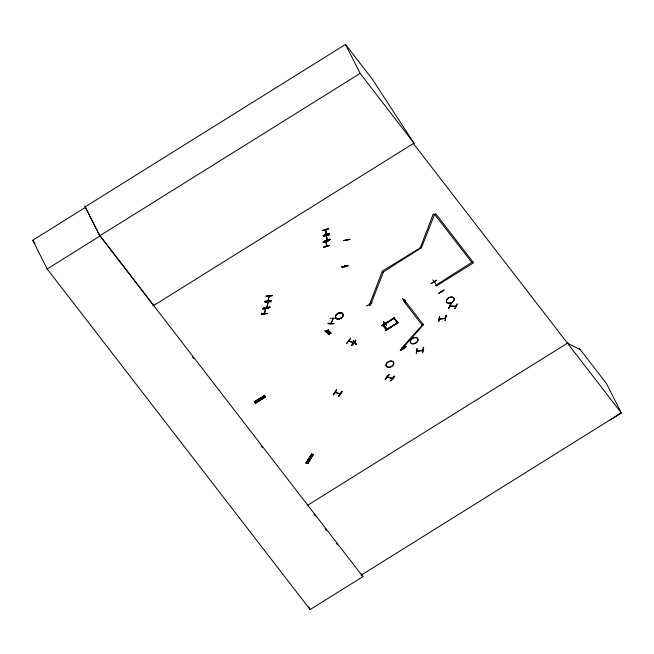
<?xml version="1.0" encoding="UTF-8"?>
<svg xmlns="http://www.w3.org/2000/svg" width="654" height="654" viewBox="0 0 654 654"><rect width="100%" height="100%" fill="white"/><g stroke="black" fill="none" stroke-linecap="round" stroke-linejoin="round"><path stroke-width="0.98" d="M336.712 390.037L333.246 394.877L336.63 389.858M394.06 317.648L382.598 325.291L386.326 330.115L397.796 322.487M386.678 329.82L383.089 325.013M397.534 323.068L393.798 318.228M397.877 322.831L394.141 317.95L397.984 322.847M353.397 340.538L356.168 344.168M402.635 298.935L405.717 302.41L402.831 298.518M263.742 307.944C275.465 305.492 267.927 309.031 263.701 307.511M267.478 313.552L261.33 314.19L261.273 313.683M267.519 313.331L261.363 313.961L267.486 313.609M354.803 342.312L355.523 342.05L354.934 342.451M404.286 300.513L404.761 300.161M434.33 281.988L433.806 282.389L433.463 281.915M448.824 308.394L451.186 303.186M451.235 303.382L448.57 308.41L450.998 303.366M264.322 313.593L265.508 308.639M264.747 313.16L264.502 312.743M266.75 307.315L267.927 302.41M267.756 302.916L267.862 302.418M267.993 301.118L268.336 300.538L268.205 301.093M268.246 301.028C268.647 296.066 269.693 297.586 268.908 295.747M326.256 234.32L325.741 229.701L326.264 234.369M325.97 241.743L326.313 242.005L325.815 241.203M327.163 240.198C325.128 226.21 327.744 244.065 326.951 239.38M326.828 239.863L326.738 239.446M343.661 240.435L349.898 239.266M346.955 240.574L346.571 239.707M346.587 240.37L346.784 239.666M416.255 353.675L416.999 348.508M439.611 316.601L438.736 321.376M339.712 393.912L340.333 393.773M349.097 341.38L348.688 341.257M353.422 342.385L353.839 342.573M387.233 377.154L392.392 378.47M326.027 241.678L326.51 246.288L326.281 245.405M330.998 323.395L331.071 322.536M329.706 333.041L330.393 332.404L330.057 331.889C322.896 336.14 333.687 329.534 326.82 331.954M416.328 353.708L417.023 348.729M422.917 350.438L422.1 350.062M422.468 352.604L423.669 347.822L422.533 352.833L423.203 347.634M439.684 316.634L438.548 321.637L439.562 316.389M445.505 318.155L444.638 318.122M446.232 315.702L445.096 320.722L445.963 315.719M333.941 323.223C334.488 323.844 327.589 324.842 328.022 323.092M333.949 323.73L328.104 323.338M268.729 308.042L262.54 308.925L268.753 308.05M266.162 296.401L272.375 295.534L266.064 296.148M264.854 302.442L271.157 301.821M265.728 308.713L264.633 313.577M267.036 307.323L268.173 302.401M271.058 300.57C271.712 301.281 264.657 302.712 264.903 301.167M269.849 306.865L269.906 307.38L263.742 307.92M331.022 323.338L332.992 318.408L333.041 318.858M329.722 331.455C330.548 332.273 328.038 329.591 326.943 332.191M355.457 342.116L355.032 342.385M404.94 300.317L404.466 300.611M397.845 322.757L386.841 329.722L383.179 324.883M346.98 240.558L346.497 239.822M344.772 265.867L344.691 265.459M345.042 266.186L344.911 265.418M269.047 296.229L267.985 301.053M267.838 302.524L268.017 302.949M420.636 248.226L383.522 271.851L370.36 305.418L369.208 305.402L382.189 271.475M382.794 270.789L420.269 247.882L433.25 213.956M420.089 247.523L421.421 247.899L434.583 214.332L435.67 213.654L473.586 262.761L436.292 286.035L435.564 284.964M330.156 318.294L336.164 318.138M331.226 323.346L333.221 318.367M441.409 291.749L441.082 291.267M343.751 240.607L350.004 239.421M455.037 306.146L455.854 306.317L450.066 306.047M450.557 306.113L450.631 305.598M454.669 308.917C458.519 299.082 457.677 305.819 454.546 308.672M402.807 347.658L403.281 348.329L402.79 348.108M328.619 334.276L328.946 334.791L329.657 333.614L331.047 333.164M306.031 463.114L311.541 454.097L313.364 454.448L307.911 463.408M311.492 454.203L312.097 454.301L306.62 463.22L311.942 454.228L306.031 462.909M311.893 454.162L306.35 463.163M307.854 463.245L307.462 463.375L312.955 454.481M328.733 334.513L329.175 333.401M266.153 296.319L272.309 295.722M268.68 308.247L262.54 308.925M333.336 394.926L336.499 389.988M335.518 392.727L335.15 392.4L340.186 394.01M338.437 396.087L341.878 391.247M338.829 396.373L342.271 391.542L338.617 396.316M254.488 402.079L264.649 395.825M264.469 395.588L264.739 395.964L254.635 402.267L254.324 401.826L264.429 395.523L265.352 396.733L255.289 403.109M264.592 395.776L254.455 402.03M255.379 403.248L255.068 402.807L265.172 396.496L265.483 396.945L255.379 403.248L265.475 396.937M384.462 323.902L384.004 323.199M388.255 329.412L388.263 328.921M346.8 343.432L350.421 338.633L346.718 343.252M355.858 340.325C345.762 351.754 356.986 341.012 355.474 340.031M355.645 340.26L351.975 345.001M385.353 379.328L388.958 374.546M389.04 374.595L385.132 379.295L388.893 374.366M387.708 376.778L387.585 376.949M391.705 378.462L391.672 377.996M390.806 381.037C398.27 369.984 392.792 380.971 390.397 380.71M439.3 319.021L439.864 318.923M386.522 329.583L397.746 322.545M386.334 330.057L397.91 322.741M422.925 325.21L402.185 348.868L401.27 348.476L423.097 324.131M305.998 463.097L308.083 463.498M326.477 245.847L326.779 246.157L326.035 241.187M439.365 319.013L445.48 318.326L439.357 319.201M382.59 325.275L394.28 318.032M455.748 306.505L450.115 306.023L450.68 305.859M85.478 207.351L32.7 240.271L47.186 268.957L99.964 236.029L85.208 206.811L345.492 44.423L372.412 79.289L413.966 143.136L413.353 143.52L621.3 412.895L610.019 420.007M413.393 143.569L414.007 143.185L360.133 73.403L99.841 235.792L362.913 576.656L310.135 609.577L47.186 268.957M153.061 305.909L413.966 143.136M324.891 330.949L326.428 332.273L324.768 330.703M325.929 331.627L328.537 330L328.218 329.51M403.33 300.611L404.597 300.292L423.277 324.49M435.744 285.324L472.858 261.698M264.731 395.956L254.627 402.259M255.199 403.011L265.352 396.733M307.789 505.166L568.081 342.778M361.008 575.283L621.3 412.895L606.511 383.612L579.591 348.745L580.016 349.579L567.468 343.162M436.553 280.313L430.904 283.746L436.463 280.133M444.091 290.09L438.491 293.564L443.968 289.853M366.42 306.015L372.118 302.712M432.784 279.83L435.703 283.648M383.726 321.662L386.498 325.324L383.457 321.793M356.234 344.2L353.16 340.742L355.923 344.396L356.119 343.963M390.969 327.245L385.198 330.499L390.839 327.008M390.806 327.033L385.353 330.72M400.493 350.323L406.109 346.857M353.634 342.737L348.705 341.233M387.291 376.9L392.343 378.453M335.167 392.433L340.342 393.822M348.868 341.02L353.789 342.557M328.725 228.696L322.397 230.429M328.749 228.794L322.512 230.682L328.635 228.54M329.248 233.429L323.06 235.603L329.15 233.216M329.649 234.614L323.297 236.257L329.616 234.353M329.624 234.524L323.37 236.241M327.139 239.683L326.902 240.173M330.147 239.258L323.959 241.424L330.049 239.045M330.188 239.511L323.959 241.424M329.224 240.549L322.978 242.446L329.134 240.394M322.978 242.266L329.215 240.386M323.558 247.433L329.771 245.315L323.419 246.967M329.747 245.283L323.567 247.465M383.457 324.67L387.258 329.534L383.522 324.752M383.105 324.883L386.792 329.829L386.375 329.166M422.778 350.511L416.77 351.345M369.453 304.47L369.608 304.576M345.091 265.72L344.797 266.301M329.829 333.287L331.169 333.409M330.393 332.404L329.461 333.311L327.965 333.515L329.289 333.638M446.232 315.71L445.766 315.522M422.942 350.266L416.794 351.321L417.277 350.74M264.903 301.216L271.173 300.807M263.791 307.74L269.971 307.102M433.43 214.316L434.583 214.332L471.771 262.377M382.369 271.835L383.342 271.492M326.272 241.612L326.027 241.138M326.044 242.143L325.757 241.326M384.29 324.098L383.988 323.656M310.985 455.012L312.808 455.348M326.714 245.757L326.534 245.381M313.307 454.546L307.593 463.351M403.51 300.971L422.19 325.169L423.105 325.569M394.198 376.156L390.446 380.742M269.334 296.148L269.121 295.731M420.269 247.882L420.816 248.585M382.974 271.148L383.522 271.851M328.537 330L325.61 331.128M263.39 396.161L264.33 397.379M192.374 356.831L193.617 358.449M261.003 445.742L262.254 447.352M313.985 514.371L315.22 515.973M325.12 528.792L326.362 530.394M336.262 543.221L337.497 544.823M32.7 240.271L35.193 243.501M153.674 305.524L99.114 234.434L84.75 205.985M394.436 318.236L383.269 325.3L382.876 324.629M345.492 44.423L360.133 73.403M404.761 299.834L405.006 300.26M405.848 346.448C406.78 347.16 400.444 351.075 400.24 349.915M387.045 321.997C387.977 322.708 381.642 326.624 381.437 325.463M383.808 323.321L384.233 324.139M347.903 265.45C348.517 265.876 341.502 268.557 341.666 266.628M325.725 233.617L326.248 233.944M326.477 235.579L326.436 236.029M326.191 235.62L326.477 236.11M355.277 341.625L355.523 342.05M329.346 333.074L329.657 333.614M327.842 333.278L328.194 333.81M327.507 332.837L327.817 333.319M268.835 295.812L269.219 296.654M267.797 302.966L267.56 302.54M266.979 306.538L267.167 306.93L266.767 306.554M264.224 312.767L264.437 313.184L264.191 312.776M310.38 459.124L308.549 458.789M309.824 460.032L308.001 459.697M309.334 460.833L307.511 460.498M308.778 461.74L306.955 461.397M308.41 462.345L306.587 462.002M361.548 573.967L362.913 576.656M259.875 400.019L258.943 398.809M258.853 400.657L257.921 399.447M257.946 401.229L257.006 400.019M256.916 401.867L255.984 400.657M256.229 402.292L255.297 401.082M255.207 402.938L254.275 401.728M308.778 606.887L310.135 609.577M271.14 300.783L264.984 301.38M387.16 322.201L381.552 325.7L387.176 322.226M405.962 346.653L400.362 350.143L405.962 346.653M347.993 265.663L341.764 266.906L347.993 265.663M338.11 319.095A4.12 2.829 -26.8 0 0 343.154 314.443A4.12 2.829 -26.8 0 0 336.753 314.337A4.12 2.829 -26.8 0 0 338.11 319.095A4.12 2.829 -26.8 0 0 343.162 314.46A4.12 2.829 -26.8 0 0 336.761 314.353A4.12 2.829 -26.8 0 0 338.118 319.103M338.028 318.915A4.112 2.82 -26.8 0 0 343.064 314.28A4.112 2.82 -26.8 0 0 336.671 314.173A4.112 2.82 -26.8 0 0 338.028 318.915M412.968 343.89A4.12 2.829 -26.8 0 0 418.012 339.246A4.12 2.829 -26.8 0 0 411.611 339.14A4.12 2.829 -26.8 0 0 412.968 343.89M412.878 343.702A4.112 2.82 -26.8 0 0 417.914 339.066A4.112 2.82 -26.8 0 0 411.529 338.96A4.112 2.82 -26.8 0 0 412.878 343.702M388.68 367.401A4.12 2.829 -26.8 0 0 393.724 362.749A4.12 2.829 -26.8 0 0 387.323 362.643A4.12 2.829 -26.8 0 0 388.68 367.401M388.599 367.221A4.112 2.82 -26.8 0 0 393.626 362.586A4.112 2.82 -26.8 0 0 387.242 362.479A4.112 2.82 -26.8 0 0 388.599 367.221M449.102 303.374A4.12 2.829 -26.8 0 0 454.146 298.723A4.12 2.829 -26.8 0 0 447.745 298.616A4.12 2.829 -26.8 0 0 449.102 303.374M449.012 303.194A4.112 2.82 -26.8 0 0 454.048 298.559A4.112 2.82 -26.8 0 0 447.663 298.453A4.112 2.82 -26.8 0 0 449.012 303.194"/></g></svg>
